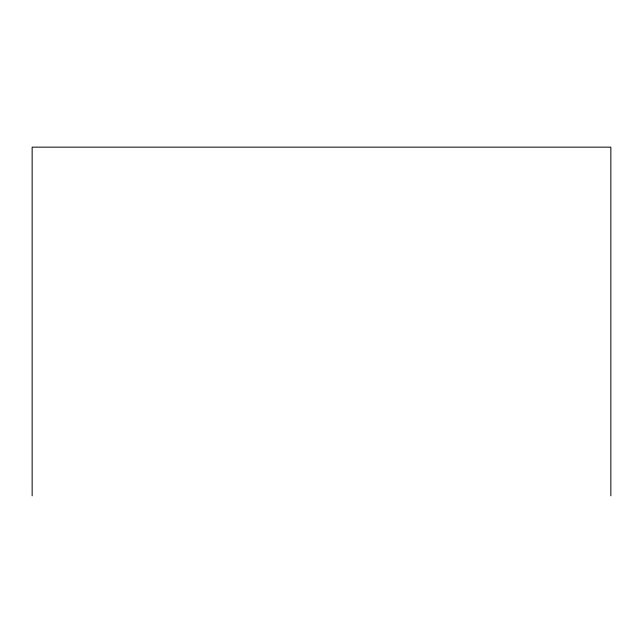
<?xml version="1.0" encoding="UTF-8"?>
<svg xmlns="http://www.w3.org/2000/svg" width="643" height="643" viewBox="0 0 643 643"><rect width="100%" height="100%" fill="white"/><g stroke="black" fill="none" stroke-linecap="round" stroke-linejoin="round"><path stroke-width="0.96" d="M610.85 495.849L610.85 147.151L32.15 147.151L32.15 495.849"/></g></svg>
